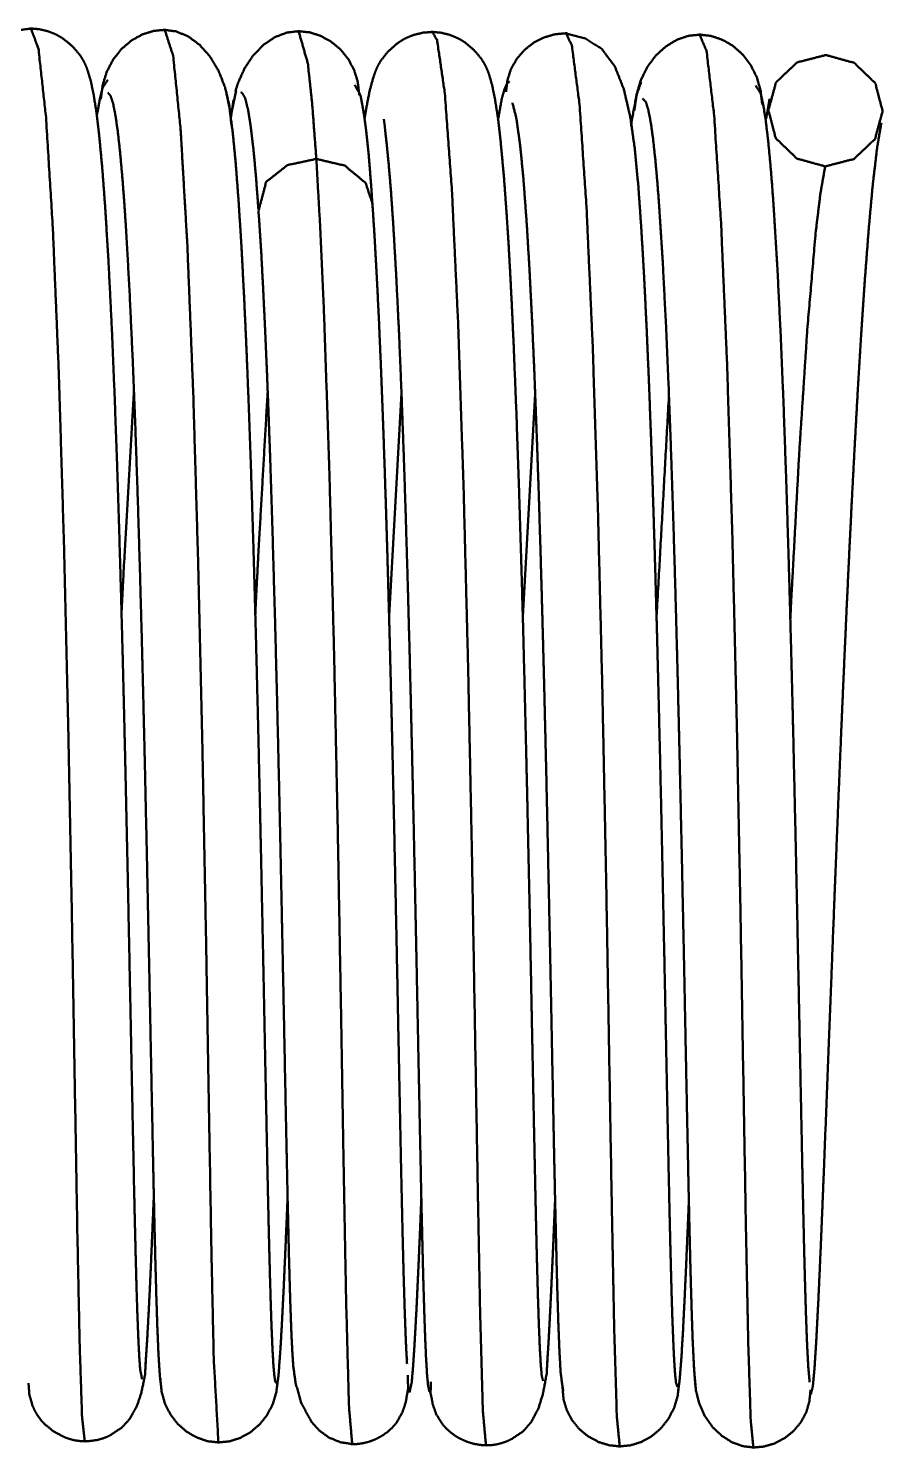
# Paper-space layout 'Layout1' of a CAD drawing. Header units: millimetres. Extents: x 0 to 420, y 0 to 297.
# Drawn here: x 224.88 to 229.35, y 120.32 to 127.75 of the extents above; entities that cross this region are included whole.
import ezdxf

# ---------------------------------------------------------------- set-up
doc = ezdxf.new("R2010")
doc.units = ezdxf.units.MM
doc.layers.add('170', color=7, linetype='Continuous', true_color=0xffffff)

psp = doc.layouts.get("Layout1")

# ---------------------------------------------------------------- linework, layer by layer
at = {"layer": '170', "color": 155, "linetype": 'Continuous', "lineweight": 50}
for p, q in [((225.965, 127.4229), (225.9355, 127.2826)), ((225.9502, 127.374), (225.9375, 127.2791)), ((228.7561, 127.38), (228.7376, 127.2746)), ((226.8295, 125.8409), (226.7647, 124.6745)), ((227.5295, 125.8351), (227.4646, 124.6683)), ((226.8596, 120.7771), (226.8565, 120.7907)), ((227.5897, 120.7183), (227.5885, 120.7203))]:
    psp.add_line(p, q, dxfattribs=at)
for points, knots in [([(224.8966, 127.7487), (224.8157, 127.7379), (224.7445, 127.7114), (224.696, 127.6799), (224.6549, 127.6414), (224.6318, 127.6122), (224.6146, 127.586), (224.6023, 127.5632), (224.5949, 127.5458), (224.5852, 127.5194), (224.5763, 127.492), (224.5585, 127.421), (224.5433, 127.3384), (224.5349, 127.2839)], [0, 0, 0.12472, 0.240867, 0.329289, 0.415239, 0.472227, 0.520125, 0.559653, 0.588556, 0.631539, 0.675563, 0.787436, 0.915641, 1, 1]), ([(225.4725, 120.6779), (225.4625, 120.7288), (225.4574, 120.8), (225.4524, 120.9013), (225.4478, 121.0207), (225.4433, 121.1648), (225.4392, 121.3171), (225.435, 121.4878), (225.4312, 121.6566), (225.4206, 122.1677), (225.4079, 122.8046), (225.3973, 123.3235), (225.3862, 123.8319), (225.3798, 124.1089), (225.3718, 124.4335), (225.3633, 124.7551), (225.3529, 125.1164), (225.3418, 125.4658), (225.3283, 125.8396), (225.3138, 126.1864), (225.2976, 126.5139), (225.2801, 126.8036), (225.2645, 127.0132), (225.2476, 127.1933), (225.2335, 127.3115), (225.2172, 127.4126), (225.2037, 127.4743), (225.1882, 127.5273), (225.1822, 127.5439), (225.1739, 127.563), (225.1628, 127.5848), (225.1461, 127.6109), (225.1095, 127.6537), (225.0604, 127.6947), (225.0239, 127.7162), (224.9845, 127.7325), (224.9366, 127.7443), (224.8854, 127.7488)], [0, 0, 0.00715, 0.016977, 0.030954, 0.047406, 0.067261, 0.088246, 0.11176, 0.135013, 0.205421, 0.293167, 0.364648, 0.434674, 0.472843, 0.517563, 0.561868, 0.611657, 0.659794, 0.711308, 0.75912, 0.804284, 0.844249, 0.873196, 0.898109, 0.914513, 0.928616, 0.937316, 0.944913, 0.947349, 0.950211, 0.95359, 0.957849, 0.96561, 0.974421, 0.980251, 0.986125, 0.992929, 1, 1]), ([(225.1723, 120.3524), (225.1585, 120.4802), (225.146, 120.8557), (225.1337, 121.4535), (225.1048, 123.1269), (225.0861, 124.0899), (225.0637, 125.0518), (225.0369, 125.9442), (225.0055, 126.703), (224.9699, 127.2827), (224.9304, 127.6419), (224.8908, 127.7488)], [0, 0, 0.017352, 0.068053, 0.148749, 0.374622, 0.504618, 0.634471, 0.754955, 0.857461, 0.935838, 0.984606, 1, 1]), ([(225.597, 127.7418), (225.533, 127.7358), (225.4725, 127.7166), (225.4155, 127.6844), (225.3638, 127.6399), (225.3211, 127.5856), (225.2881, 127.5225), (225.267, 127.4541), (225.2564, 127.3787)], [0, 0, 0.11695, 0.232548, 0.351635, 0.475742, 0.601561, 0.731126, 0.861423, 1, 1]), ([(225.9406, 127.2402), (225.929, 127.3458), (225.9066, 127.4408), (225.8722, 127.5276), (225.8278, 127.6016), (225.7741, 127.6622), (225.7149, 127.7061), (225.6518, 127.7328), (225.585, 127.7419)], [0, 0, 0.157651, 0.302365, 0.440861, 0.56892, 0.68895, 0.798273, 0.900029, 1, 1]), ([(225.872, 120.3464), (225.8473, 120.7916), (225.835, 121.365), (225.8067, 123.0074), (225.7885, 123.9663), (225.7665, 124.9321), (225.7403, 125.836), (225.7094, 126.6136), (225.6743, 127.2177), (225.6352, 127.6052), (225.5908, 127.7419)], [0, 0, 0.060196, 0.137607, 0.359345, 0.488815, 0.619218, 0.741287, 0.846337, 0.928015, 0.980593, 1, 1]), ([(226.2963, 127.7347), (226.2301, 127.7269), (226.1672, 127.7028), (226.108, 127.6628), (226.054, 127.6076), (226.009, 127.5401), (225.9737, 127.4611), (225.9607, 127.4189)], [0, 0, 0.134824, 0.271004, 0.415497, 0.571691, 0.735769, 0.910787, 1, 1]), ([(226.6092, 127.3997), (226.6013, 127.4676), (226.5825, 127.5298), (226.5519, 127.5875), (226.5113, 127.6378), (226.4617, 127.6792), (226.4066, 127.7096), (226.3477, 127.7282), (226.2851, 127.7348)], [0, 0, 0.132646, 0.258643, 0.385335, 0.510609, 0.636017, 0.758108, 0.877917, 1, 1]), ([(226.3842, 127.0656), (226.3627, 127.3538), (226.34, 127.565), (226.2913, 127.7348)], [0, 0, 0.426284, 0.739428, 1, 1]), ([(226.9967, 127.7307), (226.9404, 127.7261), (226.888, 127.7129), (226.8459, 127.6946), (226.8075, 127.6704), (226.7583, 127.626), (226.7237, 127.5827), (226.709, 127.5583), (226.6999, 127.5385), (226.6906, 127.5153), (226.6826, 127.4928), (226.6626, 127.4182), (226.6454, 127.3292), (226.6365, 127.2739)], [0, 0, 0.08747, 0.171007, 0.241916, 0.312127, 0.41463, 0.500288, 0.544338, 0.57815, 0.61681, 0.653712, 0.773224, 0.913274, 1, 1]), ([(227.5709, 120.6687), (227.5636, 120.6977), (227.5586, 120.755), (227.5537, 120.8421), (227.5493, 120.9478), (227.5449, 121.0777), (227.5409, 121.2169), (227.5368, 121.3749), (227.5331, 121.5333), (227.5294, 121.7053), (227.5228, 122.021), (227.5105, 122.638), (227.5003, 123.1464), (227.4895, 123.653), (227.4831, 123.9325), (227.4752, 124.2648), (227.4667, 124.5951), (227.4563, 124.9711), (227.445, 125.3361), (227.4313, 125.7309), (227.4165, 126.0981), (227.4081, 126.2824), (227.3993, 126.456), (227.3908, 126.6087), (227.3819, 126.7516), (227.3658, 126.9719), (227.3484, 127.1609), (227.334, 127.2842), (227.3173, 127.3896), (227.3036, 127.4534), (227.288, 127.5081), (227.282, 127.5249), (227.2737, 127.5443), (227.2625, 127.5663), (227.2459, 127.5925), (227.2093, 127.6355), (227.1602, 127.6766), (227.1237, 127.6981), (227.0844, 127.7145), (227.0364, 127.7263), (226.9853, 127.7308)], [0, 0, 0.004126, 0.012061, 0.024083, 0.038672, 0.056604, 0.075797, 0.097604, 0.119452, 0.143175, 0.186721, 0.271823, 0.34195, 0.411826, 0.450375, 0.496213, 0.541783, 0.593645, 0.644005, 0.698485, 0.749171, 0.774604, 0.79857, 0.819666, 0.839412, 0.869879, 0.896049, 0.913163, 0.927883, 0.936876, 0.944723, 0.947188, 0.950094, 0.953498, 0.957771, 0.965566, 0.974389, 0.98023, 0.986109, 0.992926, 1, 1]), ([(226.9906, 127.7308), (227.0162, 127.6868), (227.0569, 127.4073), (227.0939, 126.8977), (227.1267, 126.1942), (227.1549, 125.3383), (227.1788, 124.392), (227.1987, 123.4228), (227.2291, 121.6729), (227.2416, 121.011), (227.256, 120.5076), (227.2719, 120.3316)], [0, 0, 0.00687, 0.044966, 0.113887, 0.208883, 0.324405, 0.452086, 0.582855, 0.818928, 0.908235, 0.976166, 1, 1]), ([(227.6964, 127.7237), (227.635, 127.7184), (227.5772, 127.702), (227.5228, 127.6745), (227.4739, 127.6365), (227.4337, 127.5901), (227.4034, 127.537), (227.3847, 127.4795), (227.3769, 127.417)], [0, 0, 0.12568, 0.248066, 0.372441, 0.49864, 0.623713, 0.748286, 0.871579, 1, 1]), ([(228.2732, 120.638), (228.2665, 120.6584), (228.2615, 120.7057), (228.2565, 120.7799), (228.2521, 120.8733), (228.2476, 120.9895), (228.2435, 121.1178), (228.2395, 121.2651), (228.2357, 121.4179), (228.2318, 121.5851), (228.2245, 121.9271), (228.2179, 122.2559), (228.2049, 122.906), (228.1936, 123.4493), (228.1839, 123.8889), (228.1735, 124.3223), (228.1676, 124.5533), (228.1605, 124.8145), (228.1531, 125.0712), (228.1443, 125.3526), (228.135, 125.6244), (228.1241, 125.912), (228.1126, 126.1815), (228.0991, 126.4545), (228.0848, 126.7019), (228.0693, 126.9226), (228.0502, 127.1221), (228.0272, 127.2846), (227.9927, 127.4321), (227.9465, 127.5492), (227.8776, 127.6418), (227.7921, 127.6955), (227.6845, 127.7238)], [0, 0, 0.002948, 0.0095, 0.019754, 0.03263, 0.048646, 0.066338, 0.086636, 0.107698, 0.130735, 0.177857, 0.223164, 0.312744, 0.387598, 0.448182, 0.507895, 0.539734, 0.575723, 0.611108, 0.64989, 0.687351, 0.727007, 0.764168, 0.801818, 0.835964, 0.866436, 0.894045, 0.916655, 0.937528, 0.954866, 0.97077, 0.984677, 1, 1]), ([(227.6904, 127.7238), (227.7212, 127.6601), (227.7614, 127.3513), (227.7979, 126.8158), (227.8303, 126.0915), (227.8579, 125.2216), (227.8813, 124.2688), (227.9007, 123.301), (227.9305, 121.5774), (227.943, 120.9382), (227.9567, 120.4825), (227.9719, 120.3256)], [0, 0, 0.009545, 0.051551, 0.123972, 0.221785, 0.339214, 0.467798, 0.598402, 0.83097, 0.917223, 0.978743, 1, 1]), ([(228.3965, 127.7167), (228.3316, 127.71), (228.2701, 127.6889), (228.2122, 127.6538), (228.1595, 127.6053), (228.1158, 127.5461), (228.0819, 127.477), (228.0599, 127.402), (228.0484, 127.3191)], [0, 0, 0.112118, 0.223827, 0.34019, 0.463198, 0.589697, 0.721833, 0.856143, 1, 1]), ([(228.7177, 127.3499), (228.7087, 127.425), (228.6889, 127.4934), (228.6573, 127.5567), (228.6157, 127.6114), (228.565, 127.6566), (228.5087, 127.6895), (228.4487, 127.7097), (228.385, 127.7168)], [0, 0, 0.138384, 0.268577, 0.397928, 0.523673, 0.647781, 0.766981, 0.882813, 1, 1]), ([(228.39, 127.7168), (228.4261, 127.6297), (228.4659, 127.292), (228.502, 126.7311), (228.5337, 125.9868), (228.5609, 125.1037), (228.5837, 124.1453), (228.6027, 123.1799), (228.632, 121.4844), (228.6443, 120.8686), (228.6572, 120.4633), (228.6714, 120.3198)], [0, 0, 0.012714, 0.058598, 0.134452, 0.234986, 0.354207, 0.483568, 0.613875, 0.842708, 0.92582, 0.980543, 1, 1]), ([(229.0502, 127.6095), (228.9007, 127.5708), (228.7897, 127.4661), (228.7499, 127.3207), (228.788, 127.1746), (228.8978, 127.0679), (229.0469, 127.0264)], [0, 0, 0.168534, 0.334939, 0.499405, 0.664158, 0.831162, 1, 1]), ([(229.0469, 127.0264), (229.1965, 127.0651), (229.3076, 127.1698), (229.3474, 127.3152), (229.3092, 127.4613), (229.1994, 127.5681), (229.0502, 127.6095)], [0, 0, 0.168547, 0.334964, 0.499403, 0.664128, 0.831152, 1, 1]), ([(225.2937, 127.4796), (225.2659, 127.4369), (225.2517, 127.3811), (225.2375, 127.3027), (225.235, 127.2874)], [0, 0, 0.24998, 0.532266, 0.92372, 1, 1]), ([(225.2941, 127.4124), (225.3079, 127.3957), (225.3214, 127.3532), (225.3341, 127.2885), (225.3464, 127.2007), (225.3579, 127.0956), (225.3691, 126.9713), (225.3794, 126.8358), (225.3895, 126.6847), (225.4072, 126.3676), (225.4238, 126.0051), (225.4377, 125.6494), (225.4505, 125.2685), (225.4611, 124.9175), (225.471, 124.5563), (225.4789, 124.2406), (225.4865, 123.9231), (225.4981, 123.3961), (225.5067, 122.9839), (225.5143, 122.607), (225.5202, 122.3115), (225.5289, 121.8813), (225.533, 121.6839), (225.5371, 121.5001), (225.542, 121.297), (225.5469, 121.1182), (225.5527, 120.9417), (225.5586, 120.8036), (225.5656, 120.6932), (225.5728, 120.635)], [0, 0, 0.003194, 0.009758, 0.019464, 0.032527, 0.048082, 0.066462, 0.086465, 0.108763, 0.155534, 0.208959, 0.261362, 0.317477, 0.369178, 0.422386, 0.46889, 0.515645, 0.593252, 0.653957, 0.709458, 0.75298, 0.816339, 0.845403, 0.87247, 0.902378, 0.928727, 0.954724, 0.975076, 0.991366, 1, 1]), ([(226.1733, 120.6582), (226.1689, 120.6675), (226.1643, 120.6983), (226.1598, 120.7505), (226.1554, 120.8261), (226.151, 120.924), (226.1466, 121.0475), (226.1423, 121.1935), (226.1377, 121.3658), (226.1332, 121.5588), (226.1284, 121.7766), (226.1183, 122.2704), (226.1071, 122.8364), (226.0941, 123.4604), (226.087, 123.7861), (226.0792, 124.1226), (226.0709, 124.4584), (226.0619, 124.798), (226.0523, 125.1303), (226.0419, 125.4583), (226.0308, 125.771), (226.0188, 126.0712), (226.0061, 126.3486), (225.9925, 126.6064), (225.9782, 126.8354), (225.963, 127.0369), (225.9471, 127.2021), (225.9303, 127.3299), (225.9128, 127.417)], [0, 0, 0.001523, 0.006126, 0.013863, 0.025052, 0.039533, 0.057792, 0.079375, 0.10485, 0.133376, 0.165566, 0.238552, 0.322189, 0.414414, 0.462553, 0.512293, 0.561927, 0.612127, 0.661247, 0.709733, 0.755973, 0.800367, 0.841395, 0.879539, 0.913442, 0.943303, 0.967828, 0.986863, 1, 1]), ([(225.9896, 127.4135), (225.996, 127.4114), (226.0111, 127.3851), (226.026, 127.3283), (226.0405, 127.2406), (226.0545, 127.1234), (226.068, 126.9781), (226.0811, 126.8045)], [0, 0, 0.010717, 0.059422, 0.153757, 0.296513, 0.486013, 0.720445, 1, 1]), ([(226.6778, 126.8232), (226.6748, 126.8721), (226.6718, 126.9185), (226.6585, 127.0858), (226.6445, 127.2167), (226.6302, 127.3208), (226.6155, 127.3966), (226.5856, 127.4533)], [0, 0, 0.076317, 0.148826, 0.410597, 0.615801, 0.779661, 0.900033, 1, 1]), ([(227.3953, 127.4696), (227.3823, 127.4618), (227.3682, 127.4305), (227.3539, 127.3761), (227.3349, 127.2694)], [0, 0, 0.070801, 0.23092, 0.493542, 1, 1]), ([(228.0846, 127.4695), (228.0609, 127.4038), (228.0369, 127.2784), (228.0309, 127.2378)], [0, 0, 0.293092, 0.828091, 1, 1]), ([(228.9653, 120.663), (228.9585, 120.7416), (228.9518, 120.8706), (228.9461, 121.0238), (228.9405, 121.2139), (228.9357, 121.4034), (228.9309, 121.6159), (228.9268, 121.8068), (228.9183, 122.2256), (228.9108, 122.6), (228.9078, 122.7521), (228.9, 123.1343), (228.8912, 123.5495), (228.8792, 124.077), (228.8715, 124.3935), (228.8632, 124.7071), (228.853, 125.0649), (228.8421, 125.411), (228.8289, 125.7853), (228.8146, 126.1325), (228.7974, 126.4844), (228.7791, 126.7892), (228.7688, 126.9333), (228.7581, 127.0614), (228.7466, 127.1778), (228.7348, 127.2746), (228.7221, 127.3536), (228.709, 127.4092), (228.6834, 127.4492)], [0, 0, 0.011598, 0.030588, 0.053129, 0.081093, 0.108965, 0.140208, 0.168283, 0.229875, 0.284925, 0.307301, 0.363495, 0.42455, 0.502132, 0.548681, 0.594793, 0.647427, 0.698327, 0.753393, 0.804484, 0.856283, 0.901176, 0.922421, 0.941316, 0.958515, 0.972847, 0.984619, 0.993016, 1, 1]), ([(227.4102, 127.3599), (227.4308, 127.279), (227.4505, 127.1401), (227.4681, 126.9594), (227.4849, 126.7327), (227.4995, 126.4891), (227.5135, 126.2135), (227.5256, 125.9382), (227.5369, 125.6416), (227.5466, 125.3599), (227.5558, 125.0666), (227.5635, 124.7993), (227.5709, 124.5269), (227.577, 124.2875), (227.5828, 124.0466), (227.5876, 123.8424), (227.5964, 123.4447), (227.605, 123.0308), (227.6143, 122.5707), (227.624, 122.0836), (227.6288, 121.8452), (227.6341, 121.5991), (227.6393, 121.376), (227.6448, 121.1603), (227.6504, 120.9786), (227.6566, 120.8207), (227.6629, 120.7071), (227.6765, 120.6152)], [0, 0, 0.012368, 0.033134, 0.060018, 0.093674, 0.129803, 0.170663, 0.211457, 0.255395, 0.297134, 0.340584, 0.380173, 0.420521, 0.455978, 0.491645, 0.521893, 0.580788, 0.64208, 0.710217, 0.782345, 0.817647, 0.854102, 0.887143, 0.919078, 0.945995, 0.969391, 0.986233, 1, 1]), ([(228.0911, 127.382), (228.1089, 127.3631), (228.1217, 127.3214), (228.1343, 127.2562), (228.1461, 127.172), (228.1575, 127.0678), (228.1681, 126.9507), (228.1784, 126.8171), (228.1967, 126.5298), (228.214, 126.1938), (228.2284, 125.8582), (228.2418, 125.4936), (228.2529, 125.1536), (228.2632, 124.8001), (228.2716, 124.4884), (228.2795, 124.1726), (228.2858, 123.9074), (228.2964, 123.432), (228.3049, 123.0278), (228.3119, 122.6806), (228.3195, 122.2975), (228.3282, 121.8658), (228.3324, 121.6677), (228.3373, 121.4458), (228.3422, 121.2464), (228.348, 121.0439), (228.3537, 120.8784), (228.3605, 120.7354), (228.3675, 120.6435)], [0, 0, 0.00384, 0.010304, 0.020142, 0.032715, 0.048239, 0.065648, 0.085484, 0.128106, 0.177926, 0.227651, 0.281661, 0.332031, 0.384391, 0.43056, 0.477329, 0.516593, 0.587002, 0.646861, 0.698264, 0.754994, 0.818928, 0.848256, 0.881122, 0.910656, 0.940639, 0.965158, 0.98635, 1, 1]), ([(226.737, 127.274), (226.738, 127.2702), (226.7411, 127.25), (226.7442, 127.2182), (226.7519, 127.1484), (226.7617, 127.0531), (226.7747, 126.8983), (226.7875, 126.711), (226.8027, 126.447), (226.8175, 126.1438), (226.8306, 125.8252), (226.843, 125.4812), (226.8534, 125.1563), (226.8633, 124.8191), (226.8715, 124.5156), (226.8792, 124.208), (226.8855, 123.9423), (226.8915, 123.6771), (226.9014, 123.2172), (226.9075, 122.9189), (226.9207, 122.2612), (226.9276, 121.9182), (226.9354, 121.551), (226.9397, 121.37), (226.9439, 121.2066), (226.9484, 121.0491), (226.953, 120.9151), (226.9581, 120.7964), (226.9633, 120.7065), (226.9691, 120.6426), (226.9752, 120.6143), (226.9771, 120.613)], [0, 0, 0.000598, 0.003661, 0.008454, 0.018976, 0.033345, 0.056652, 0.084796, 0.124458, 0.169971, 0.217791, 0.269411, 0.318164, 0.368757, 0.414278, 0.460429, 0.500282, 0.540069, 0.609053, 0.653788, 0.752441, 0.803884, 0.858974, 0.886118, 0.910635, 0.934257, 0.954361, 0.972189, 0.985688, 0.995316, 0.999653, 1, 1]), ([(228.9721, 120.5996), (228.9825, 120.6418), (228.9914, 120.7401), (229.0011, 120.8934), (229.0105, 121.0764), (229.0206, 121.2983), (229.0302, 121.5253), (229.0404, 121.7782), (229.0598, 122.276), (229.0781, 122.7498), (229.0944, 123.169), (229.1012, 123.3413), (229.1143, 123.6684), (229.1288, 124.019), (229.1372, 124.2157), (229.1477, 124.4576), (229.1585, 124.697), (229.1716, 124.9768), (229.185, 125.2489), (229.2008, 125.5527), (229.2168, 125.8409), (229.2352, 126.1462), (229.2538, 126.4245), (229.2747, 126.6981), (229.2955, 126.9268), (229.3183, 127.1209), (229.3408, 127.2546)], [0, 0, 0.006514, 0.021312, 0.044357, 0.071837, 0.105146, 0.139222, 0.177192, 0.251901, 0.323015, 0.385929, 0.411782, 0.460886, 0.513514, 0.543037, 0.57935, 0.615294, 0.657295, 0.698161, 0.743782, 0.78707, 0.832941, 0.874765, 0.915918, 0.950356, 0.979666, 1, 1]), ([(226.082, 126.795), (226.1221, 126.9452), (226.2342, 127.0332), (226.3842, 127.0656)], [0, 0, 0.3445, 0.660133, 1, 1]), ([(226.3842, 127.0656), (226.3843, 127.0656), (226.533, 127.0304), (226.6416, 126.9404), (226.6779, 126.8322)], [0, 0, 0.000101, 0.374578, 0.720283, 1, 1]), ([(226.3842, 127.0656), (226.4044, 126.7109), (226.4231, 126.2947), (226.4519, 125.4537), (226.4763, 124.5149), (226.4966, 123.5452), (226.5134, 122.6102), (226.5276, 121.7708), (226.5402, 121.0868), (226.5554, 120.5317), (226.5721, 120.3375)], [0, 0, 0.052774, 0.114661, 0.239678, 0.379192, 0.523282, 0.662206, 0.786921, 0.888562, 0.97105, 1, 1]), ([(229.0469, 127.0264), (229.022, 126.885), (228.9968, 126.6772), (228.9533, 126.1717), (228.9106, 125.5186), (228.8698, 124.7645), (228.8643, 124.6546)], [0, 0, 0.060338, 0.148283, 0.361454, 0.636428, 0.953777, 1, 1]), ([(226.8589, 120.758), (226.853, 120.8711), (226.8472, 121.0218), (226.8411, 121.2267), (226.8349, 121.4733), (226.828, 121.7811), (226.8209, 122.1264), (226.8043, 122.9626), (226.7942, 123.4453), (226.7832, 123.9407), (226.777, 124.202), (226.7705, 124.4623), (226.7635, 124.7281), (226.7561, 124.9898), (226.7482, 125.253), (226.7398, 125.5086), (226.7308, 125.761), (226.7214, 126.0015), (226.7113, 126.2338), (226.7007, 126.4494), (226.6894, 126.6521), (226.6776, 126.8358)], [0, 0, 0.018616, 0.043413, 0.077136, 0.117701, 0.168326, 0.22512, 0.362668, 0.442061, 0.523549, 0.566542, 0.609352, 0.653083, 0.696139, 0.739447, 0.781493, 0.823028, 0.862606, 0.900844, 0.936341, 0.969732, 1, 1]), ([(226.0813, 126.7944), (226.0833, 126.7694), (226.0852, 126.7433), (226.0962, 126.5722), (226.1066, 126.3748), (226.1161, 126.1742), (226.1254, 125.9617), (226.1338, 125.7469), (226.1419, 125.5214), (226.1559, 125.0838), (226.1689, 124.626), (226.1795, 124.2095), (226.1893, 123.7902), (226.1973, 123.4265), (226.2107, 122.7733), (226.2209, 122.2588), (226.2287, 121.8751), (226.2351, 121.5768), (226.2382, 121.4439), (226.241, 121.3261), (226.244, 121.2152), (226.2475, 121.0958), (226.2512, 120.9875), (226.2545, 120.9055), (226.2582, 120.8287), (226.2638, 120.7446), (226.2758, 120.6581), (226.3054, 120.5534), (226.3579, 120.4557), (226.3998, 120.4092), (226.4494, 120.3729), (226.5098, 120.3481), (226.5778, 120.3375)], [0, 0, 0.003788, 0.007736, 0.033642, 0.06351, 0.093861, 0.125994, 0.158482, 0.192571, 0.258735, 0.327924, 0.390882, 0.454258, 0.509215, 0.607942, 0.685688, 0.743685, 0.788764, 0.808847, 0.82665, 0.843415, 0.861471, 0.877845, 0.890239, 0.901861, 0.914592, 0.927786, 0.944223, 0.960986, 0.970444, 0.979725, 0.989602, 1, 1]), ([(225.3648, 124.686), (225.3739, 124.8681), (225.4295, 125.8493)], [0, 0, 0.156497, 1, 1]), ([(226.0647, 124.6784), (226.0786, 124.9558), (226.1298, 125.8495)], [0, 0, 0.236813, 1, 1]), ([(228.229, 125.8227), (228.1651, 124.6753), (228.1644, 124.6609)], [0, 0, 0.98755, 1, 1]), ([(225.4899, 120.7449), (225.4992, 120.8846), (225.5093, 121.072), (225.5187, 121.2745), (225.5288, 121.5104), (225.5339, 121.633)], [0, 0, 0.15748, 0.368522, 0.596522, 0.86207, 1, 1]), ([(226.1777, 120.6332), (226.1861, 120.697), (226.1953, 120.8142), (226.2038, 120.96), (226.2129, 121.1435), (226.2212, 121.3266), (226.2299, 121.5325), (226.2338, 121.6276)], [0, 0, 0.064549, 0.182559, 0.329171, 0.51363, 0.697591, 0.904532, 1, 1]), ([(226.8717, 120.6074), (226.8833, 120.6614), (226.89, 120.7357), (226.8971, 120.8403), (226.904, 120.9616), (226.9112, 121.1058), (226.9182, 121.2563), (226.9255, 121.4239), (226.9337, 121.6212)], [0, 0, 0.054347, 0.127771, 0.230898, 0.350462, 0.492484, 0.640636, 0.805727, 1, 1]), ([(227.5923, 120.7631), (227.5992, 120.8707), (227.6065, 121.0034), (227.6134, 121.147), (227.6208, 121.3108), (227.6338, 121.619)], [0, 0, 0.125775, 0.280874, 0.448736, 0.63998, 1, 1]), ([(228.2775, 120.6131), (228.2859, 120.6788), (228.295, 120.7966), (228.3035, 120.942), (228.3126, 121.1243), (228.3207, 121.3056), (228.3294, 121.5095), (228.3335, 121.6086)], [0, 0, 0.066381, 0.184851, 0.330926, 0.513952, 0.695892, 0.900515, 1, 1]), ([(225.1665, 120.3526), (225.2046, 120.3546), (225.2388, 120.3598), (225.2742, 120.3701), (225.3047, 120.3836), (225.3666, 120.4248), (225.4086, 120.4711), (225.4458, 120.5378), (225.4691, 120.608), (225.488, 120.7018), (225.4936, 120.8011)], [0, 0, 0.060879, 0.116212, 0.175164, 0.228582, 0.347412, 0.447483, 0.569635, 0.687874, 0.840908, 1, 1]), ([(227.2663, 120.3317), (227.2852, 120.3319), (227.303, 120.3331), (227.3214, 120.3355), (227.3386, 120.339), (227.3742, 120.3498), (227.4046, 120.3631), (227.4672, 120.4055), (227.5089, 120.4537), (227.5466, 120.5253), (227.5702, 120.6017), (227.5897, 120.7069), (227.5959, 120.8206)], [0, 0, 0.028319, 0.055296, 0.083178, 0.109595, 0.165665, 0.215619, 0.329419, 0.425389, 0.547103, 0.667462, 0.828676, 1, 1]), ([(224.8782, 120.6563), (224.8829, 120.5959), (224.8991, 120.5393), (224.9114, 120.5124), (224.9264, 120.4869), (224.9441, 120.4631), (224.9642, 120.4412), (225.0103, 120.4037), (225.0628, 120.3756), (225.0907, 120.3654), (225.1194, 120.3581), (225.1484, 120.3538), (225.178, 120.3524)], [0, 0, 0.127404, 0.251237, 0.313483, 0.375856, 0.438248, 0.500663, 0.625835, 0.751045, 0.8136, 0.875869, 0.937648, 1, 1]), ([(225.5681, 120.6813), (225.5745, 120.6135), (225.5917, 120.5515), (225.6205, 120.4938), (225.6592, 120.4436), (225.707, 120.4022), (225.7602, 120.3718), (225.8172, 120.3531), (225.8778, 120.3463)], [0, 0, 0.134549, 0.261851, 0.38927, 0.514684, 0.63968, 0.760931, 0.879352, 1, 1]), ([(225.8666, 120.3464), (225.9274, 120.3521), (225.9847, 120.3698), (226.0386, 120.3995), (226.0872, 120.4405), (226.1269, 120.4905), (226.1569, 120.5483), (226.1753, 120.6109), (226.183, 120.6795)], [0, 0, 0.119841, 0.237691, 0.358421, 0.48321, 0.60867, 0.736502, 0.864483, 1, 1]), ([(226.5663, 120.3377), (226.5845, 120.3377), (226.6029, 120.339), (226.6205, 120.3414), (226.6381, 120.3448), (226.6551, 120.3492), (226.6715, 120.3545), (226.6875, 120.3608), (226.7027, 120.3677), (226.7324, 120.3844), (226.7576, 120.4024), (226.7819, 120.4244), (226.8011, 120.4465), (226.8345, 120.503), (226.8521, 120.5579), (226.8647, 120.6296), (226.8625, 120.6986)], [0, 0, 0.03419, 0.068696, 0.102097, 0.135642, 0.168564, 0.200915, 0.233223, 0.264441, 0.328439, 0.386447, 0.447949, 0.502872, 0.625957, 0.73396, 0.870459, 1, 1]), ([(226.9843, 120.6632), (226.9819, 120.6069), (226.9938, 120.5456), (227.0116, 120.4952), (227.0439, 120.4425), (227.0634, 120.4206), (227.087, 120.3992), (227.1124, 120.3807), (227.1415, 120.3641), (227.1728, 120.3504), (227.2058, 120.3402), (227.2413, 120.3337), (227.2775, 120.3316)], [0, 0, 0.112284, 0.236888, 0.343683, 0.467001, 0.525372, 0.589058, 0.651748, 0.71859, 0.786709, 0.855719, 0.927621, 1, 1]), ([(227.9662, 120.3258), (228.027, 120.3313), (228.0844, 120.349), (228.1383, 120.3788), (228.1869, 120.4199), (228.2267, 120.4701), (228.2566, 120.5281), (228.2751, 120.5909), (228.2828, 120.6598)], [0, 0, 0.119624, 0.237226, 0.357782, 0.482477, 0.607933, 0.735899, 0.864153, 1, 1]), ([(228.3639, 120.6948), (228.3708, 120.6182), (228.3884, 120.5485), (228.4177, 120.484), (228.4569, 120.4281), (228.5052, 120.382), (228.5588, 120.3482), (228.6163, 120.3273), (228.6773, 120.3197)], [0, 0, 0.142145, 0.275032, 0.406153, 0.532434, 0.655839, 0.773178, 0.886155, 1, 1]), ([(227.6726, 120.6339), (227.6781, 120.5722), (227.6949, 120.5151), (227.7231, 120.4622), (227.7613, 120.4157), (227.8083, 120.3773), (227.8612, 120.3491), (227.9174, 120.332), (227.9776, 120.3257)], [0, 0, 0.128685, 0.252192, 0.376712, 0.501803, 0.627854, 0.752146, 0.874328, 1, 1]), ([(228.666, 120.3198), (228.7256, 120.3251), (228.7813, 120.3412), (228.8339, 120.3684), (228.8808, 120.4058), (228.9191, 120.4517), (228.9474, 120.5039), (228.9643, 120.5606), (228.97, 120.6219)], [0, 0, 0.125363, 0.247082, 0.371234, 0.497, 0.6223, 0.74671, 0.87087, 1, 1])]:
    psp.add_open_spline(points, degree=1, knots=knots, dxfattribs=at)

doc.saveas('drawing.dxf')
